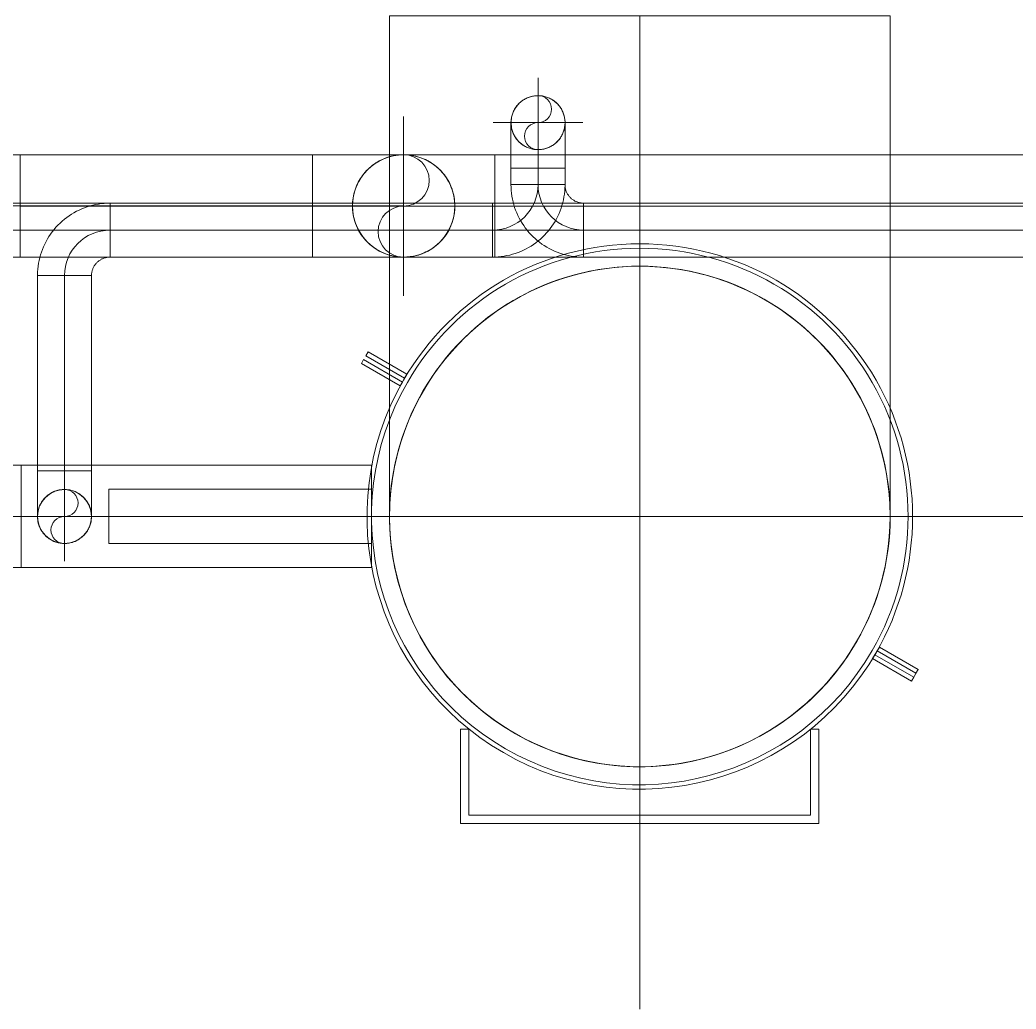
# Model space of a CAD drawing. Header units: centimetres. Extents: x -4953 to 4612, y -1053 to 5720.
# Drawn here: x -4519.6 to -4408.4, y -482.9 to -372.5 of the extents above; entities that cross this region are included whole.
import ezdxf

# ---------------------------------------------------------------- set-up
doc = ezdxf.new("R2010")
doc.units = ezdxf.units.CM
for name, color, linetype, lineweight in [('Center Line', 7, 'Continuous', 9), ('Generic Models', 7, 'Continuous', 9), ('Pipe Fittings', 7, 'Continuous', 9), ('Pipes', 7, 'Continuous', 9)]:
    doc.layers.add(name, color=color, linetype=linetype, lineweight=lineweight)
doc.layers.add('Drop', color=7, linetype='Continuous', lineweight=9, true_color=0x007f00)
doc.layers.add('Rise', color=7, linetype='Continuous', lineweight=9, true_color=0x007f00)

# ---------------------------------------------------------------- blocks, each defined once
blk = doc.blocks.new('彎頭 - 焊接 - 90度-短彎-V1-剖面 2')
at = {"layer": 'Pipe Fittings', "color": 60, "true_color": 0xbfff00}
for p, q in [((-7121.06, -372.06), (-7122.86, -372.06)), ((-7094.92, -372.06), (-7122.86, -372.06)), ((-7066.98, -372.06), (-7094.92, -372.06)), ((-7066.98, -372.06), (-7068.78, -372.06))]:
    blk.add_line(p, q, dxfattribs=at)
at = {"layer": 'Pipe Fittings', "color": 60, "true_color": 0xbfff00, "flags": 128}
for points in [[(-7122.86, -427.94), (-7122.86, -427.9), (-7122.86, -427.76), (-7122.86, -427.54), (-7122.86, -427.23), (-7122.86, -426.83), (-7122.86, -426.34), (-7122.86, -425.76), (-7122.86, -425.1), (-7122.86, -424.36), (-7122.86, -423.53), (-7122.86, -422.62), (-7122.86, -421.63), (-7122.86, -420.55), (-7122.86, -419.4), (-7122.86, -418.18), (-7122.86, -416.88), (-7122.86, -415.51), (-7122.86, -414.07), (-7122.86, -412.56), (-7122.86, -410.99), (-7122.86, -409.36), (-7122.86, -407.66), (-7122.86, -405.91), (-7122.86, -404.11), (-7122.86, -402.25), (-7122.86, -400.35), (-7122.86, -398.4), (-7122.86, -396.41), (-7122.86, -394.38), (-7122.86, -392.31), (-7122.86, -390.21), (-7122.86, -388.08), (-7122.86, -385.93), (-7122.86, -383.75), (-7122.86, -381.56), (-7122.86, -379.35), (-7122.86, -377.13), (-7122.86, -374.9), (-7122.86, -372.66), (-7122.86, -372.06)], [(-7066.98, -372.06), (-7066.98, -374.29), (-7066.98, -376.53), (-7066.98, -378.75), (-7066.98, -380.96), (-7066.98, -383.16), (-7066.98, -385.34), (-7066.98, -387.5), (-7066.98, -389.64), (-7066.98, -391.75), (-7066.98, -393.82), (-7066.98, -395.86), (-7066.98, -397.86), (-7066.98, -399.83), (-7066.98, -401.74), (-7066.98, -403.61), (-7066.98, -405.43), (-7066.98, -407.2), (-7066.98, -408.91), (-7066.98, -410.56), (-7066.98, -412.15), (-7066.98, -413.67), (-7066.98, -415.13), (-7066.98, -416.52), (-7066.98, -417.84), (-7066.98, -419.08), (-7066.98, -420.25), (-7066.98, -421.34), (-7066.98, -422.36), (-7066.98, -423.29), (-7066.98, -424.14), (-7066.98, -424.91), (-7066.98, -425.59), (-7066.98, -426.19), (-7066.98, -426.7), (-7066.98, -427.13), (-7066.98, -427.46), (-7066.98, -427.71), (-7066.98, -427.87), (-7066.98, -427.94), (-7066.98, -427.94)], [(-7122.86, -427.94), (-7122.83, -426.82), (-7122.77, -425.71), (-7122.66, -424.6), (-7122.5, -423.49), (-7122.3, -422.39), (-7122.06, -421.3), (-7121.77, -420.22), (-7121.44, -419.15), (-7121.07, -418.1), (-7120.65, -417.06), (-7120.2, -416.04), (-7119.7, -415.04), (-7119.16, -414.06), (-7118.59, -413.1), (-7117.98, -412.16), (-7117.33, -411.25), (-7116.64, -410.37), (-7115.92, -409.52), (-7115.17, -408.69), (-7114.38, -407.9), (-7113.57, -407.13), (-7112.72, -406.41), (-7111.84, -405.71), (-7110.94, -405.05), (-7110.01, -404.43), (-7109.06, -403.84), (-7108.09, -403.3), (-7107.09, -402.79), (-7106.07, -402.32), (-7105.04, -401.9), (-7103.99, -401.51), (-7102.93, -401.17), (-7101.85, -400.87), (-7100.76, -400.62), (-7099.67, -400.41), (-7098.56, -400.24), (-7097.45, -400.12), (-7096.34, -400.04), (-7095.22, -400), (-7094.92, -400)], [(-7094.92, -400), (-7093.8, -400.02), (-7092.68, -400.09), (-7091.57, -400.2), (-7090.47, -400.36), (-7089.37, -400.56), (-7088.28, -400.8), (-7087.2, -401.09), (-7086.13, -401.42), (-7085.07, -401.79), (-7084.04, -402.21), (-7083.02, -402.66), (-7082.02, -403.16), (-7081.03, -403.69), (-7080.08, -404.27), (-7079.14, -404.88), (-7078.23, -405.53), (-7077.35, -406.21), (-7076.49, -406.93), (-7075.67, -407.69), (-7074.87, -408.47), (-7074.11, -409.29), (-7073.38, -410.14), (-7072.69, -411.01), (-7072.03, -411.92), (-7071.41, -412.84), (-7070.82, -413.8), (-7070.28, -414.77), (-7069.77, -415.77), (-7069.3, -416.78), (-7068.88, -417.82), (-7068.49, -418.87), (-7068.15, -419.93), (-7067.85, -421.01), (-7067.6, -422.09), (-7067.38, -423.19), (-7067.22, -424.3), (-7067.09, -425.41), (-7067.01, -426.52), (-7066.98, -427.64), (-7066.98, -427.94)], [(-7094.92, -455.88), (-7096.03, -455.86), (-7097.15, -455.79), (-7098.26, -455.68), (-7099.37, -455.52), (-7100.47, -455.32), (-7101.56, -455.08), (-7102.64, -454.79), (-7103.71, -454.46), (-7104.76, -454.09), (-7105.8, -453.67), (-7106.82, -453.22), (-7107.82, -452.72), (-7108.8, -452.19), (-7109.76, -451.61), (-7110.69, -451), (-7111.6, -450.35), (-7112.49, -449.67), (-7113.34, -448.95), (-7114.17, -448.19), (-7114.96, -447.41), (-7115.72, -446.59), (-7116.45, -445.74), (-7117.15, -444.87), (-7117.81, -443.96), (-7118.43, -443.04), (-7119.01, -442.08), (-7119.56, -441.11), (-7120.07, -440.11), (-7120.53, -439.1), (-7120.96, -438.06), (-7121.34, -437.01), (-7121.68, -435.95), (-7121.98, -434.87), (-7122.24, -433.79), (-7122.45, -432.69), (-7122.62, -431.58), (-7122.74, -430.47), (-7122.82, -429.36), (-7122.86, -428.24), (-7122.86, -427.94)], [(-7066.98, -427.94), (-7067, -429.06), (-7067.07, -430.17), (-7067.18, -431.28), (-7067.33, -432.39), (-7067.53, -433.49), (-7067.78, -434.58), (-7068.07, -435.66), (-7068.4, -436.73), (-7068.77, -437.78), (-7069.18, -438.82), (-7069.64, -439.84), (-7070.13, -440.84), (-7070.67, -441.82), (-7071.25, -442.78), (-7071.86, -443.72), (-7072.51, -444.63), (-7073.19, -445.51), (-7073.91, -446.36), (-7074.67, -447.19), (-7075.45, -447.98), (-7076.27, -448.75), (-7077.12, -449.47), (-7077.99, -450.17), (-7078.89, -450.83), (-7079.82, -451.45), (-7080.77, -452.04), (-7081.75, -452.58), (-7082.74, -453.09), (-7083.76, -453.56), (-7084.79, -453.98), (-7085.84, -454.37), (-7086.91, -454.71), (-7087.98, -455.01), (-7089.07, -455.26), (-7090.17, -455.47), (-7091.27, -455.64), (-7092.38, -455.76), (-7093.5, -455.84), (-7094.62, -455.88), (-7094.92, -455.88)]]:
    blk.add_lwpolyline(points, dxfattribs=at)
at = {"layer": 'Pipe Fittings', "color": 60, "true_color": 0xbfff00}
for start, end in [(90, 270), (270, 90)]:
    blk.add_arc((-7094.92, -427.94), 27.94, start, end, dxfattribs=at)
blk = doc.blocks.new('彎頭 - 焊接 - 90度-短彎-V2-剖面 2')
at = {"layer": 'Pipe Fittings'}
for p, q in [((-7163.98, -427.94), (-7163.98, -422.22)), ((-7163.98, -433.65), (-7163.98, -427.94))]:
    blk.add_line(p, q, dxfattribs=at)
at = {"layer": 'Pipe Fittings', "flags": 128}
for points in [[(-7179.85, -427.94), (-7179.85, -427.71), (-7179.84, -427.48), (-7179.81, -427.26), (-7179.78, -427.03), (-7179.74, -426.8), (-7179.69, -426.58), (-7179.63, -426.36), (-7179.56, -426.14), (-7179.49, -425.93), (-7179.4, -425.71), (-7179.31, -425.51), (-7179.21, -425.3), (-7179.1, -425.1), (-7178.98, -424.9), (-7178.86, -424.71), (-7178.72, -424.53), (-7178.58, -424.35), (-7178.44, -424.17), (-7178.28, -424), (-7178.12, -423.84), (-7177.95, -423.68), (-7177.78, -423.54), (-7177.6, -423.39), (-7177.42, -423.26), (-7177.23, -423.13), (-7177.03, -423.01), (-7176.83, -422.9), (-7176.63, -422.8), (-7176.42, -422.7), (-7176.21, -422.61), (-7175.99, -422.53), (-7175.78, -422.46), (-7175.56, -422.4), (-7175.33, -422.35), (-7175.11, -422.31), (-7174.88, -422.27), (-7174.66, -422.25), (-7174.43, -422.23), (-7174.2, -422.23), (-7174.14, -422.22)], [(-7174.14, -422.22), (-7174.13, -422.22), (-7174.11, -422.22), (-7174.07, -422.22), (-7174.01, -422.22), (-7173.94, -422.22), (-7173.85, -422.22), (-7173.74, -422.22), (-7173.62, -422.22), (-7173.49, -422.22), (-7173.34, -422.22), (-7173.17, -422.22), (-7172.99, -422.22), (-7172.8, -422.22), (-7172.59, -422.22), (-7172.36, -422.22), (-7172.13, -422.22), (-7171.88, -422.22), (-7171.62, -422.22), (-7171.34, -422.22), (-7171.06, -422.22), (-7170.76, -422.22), (-7170.45, -422.22), (-7170.13, -422.22), (-7169.81, -422.22), (-7169.47, -422.22), (-7169.12, -422.22), (-7168.77, -422.22), (-7168.41, -422.22), (-7168.04, -422.22), (-7167.66, -422.22), (-7167.28, -422.22), (-7166.89, -422.22), (-7166.5, -422.22), (-7166.1, -422.22), (-7165.71, -422.22), (-7165.3, -422.22), (-7164.9, -422.22), (-7164.49, -422.22), (-7164.09, -422.22), (-7163.98, -422.22)], [(-7174.14, -422.22), (-7173.91, -422.23), (-7173.68, -422.24), (-7173.45, -422.27), (-7173.23, -422.3), (-7173, -422.34), (-7172.78, -422.39), (-7172.56, -422.45), (-7172.34, -422.52), (-7172.13, -422.59), (-7171.91, -422.68), (-7171.7, -422.77), (-7171.5, -422.87), (-7171.3, -422.98), (-7171.1, -423.1), (-7170.91, -423.22), (-7170.73, -423.36), (-7170.55, -423.5), (-7170.37, -423.64), (-7170.2, -423.8), (-7170.04, -423.96), (-7169.88, -424.13), (-7169.73, -424.3), (-7169.59, -424.48), (-7169.46, -424.66), (-7169.33, -424.85), (-7169.21, -425.05), (-7169.1, -425.25), (-7168.99, -425.45), (-7168.9, -425.66), (-7168.81, -425.87), (-7168.73, -426.08), (-7168.66, -426.3), (-7168.6, -426.52), (-7168.55, -426.74), (-7168.51, -426.97), (-7168.47, -427.19), (-7168.45, -427.42), (-7168.43, -427.65), (-7168.42, -427.88), (-7168.42, -427.94)], [(-7174.14, -433.65), (-7174.37, -433.65), (-7174.6, -433.64), (-7174.82, -433.61), (-7175.05, -433.58), (-7175.27, -433.54), (-7175.5, -433.49), (-7175.72, -433.43), (-7175.94, -433.36), (-7176.15, -433.29), (-7176.36, -433.2), (-7176.57, -433.11), (-7176.78, -433.01), (-7176.98, -432.9), (-7177.17, -432.78), (-7177.37, -432.66), (-7177.55, -432.52), (-7177.73, -432.38), (-7177.91, -432.24), (-7178.08, -432.08), (-7178.24, -431.92), (-7178.39, -431.75), (-7178.54, -431.58), (-7178.69, -431.4), (-7178.82, -431.22), (-7178.95, -431.03), (-7179.07, -430.83), (-7179.18, -430.63), (-7179.28, -430.43), (-7179.38, -430.22), (-7179.47, -430.01), (-7179.54, -429.8), (-7179.61, -429.58), (-7179.67, -429.36), (-7179.73, -429.14), (-7179.77, -428.91), (-7179.8, -428.69), (-7179.83, -428.46), (-7179.85, -428.23), (-7179.85, -428), (-7179.85, -427.94)], [(-7168.42, -427.94), (-7168.43, -428.17), (-7168.44, -428.4), (-7168.46, -428.62), (-7168.5, -428.85), (-7168.54, -429.08), (-7168.59, -429.3), (-7168.65, -429.52), (-7168.71, -429.74), (-7168.79, -429.95), (-7168.87, -430.17), (-7168.97, -430.37), (-7169.07, -430.58), (-7169.18, -430.78), (-7169.3, -430.98), (-7169.42, -431.17), (-7169.55, -431.35), (-7169.69, -431.53), (-7169.84, -431.71), (-7170, -431.88), (-7170.16, -432.04), (-7170.32, -432.2), (-7170.5, -432.34), (-7170.68, -432.49), (-7170.86, -432.62), (-7171.05, -432.75), (-7171.25, -432.87), (-7171.44, -432.98), (-7171.65, -433.08), (-7171.86, -433.18), (-7172.07, -433.27), (-7172.28, -433.35), (-7172.5, -433.42), (-7172.72, -433.48), (-7172.94, -433.53), (-7173.17, -433.57), (-7173.39, -433.61), (-7173.62, -433.63), (-7173.85, -433.65), (-7174.08, -433.65), (-7174.14, -433.65)], [(-7163.98, -433.65), (-7164.38, -433.65), (-7164.79, -433.65), (-7165.19, -433.65), (-7165.6, -433.65), (-7166, -433.65), (-7166.39, -433.65), (-7166.79, -433.65), (-7167.17, -433.65), (-7167.56, -433.65), (-7167.94, -433.65), (-7168.31, -433.65), (-7168.67, -433.65), (-7169.03, -433.65), (-7169.38, -433.65), (-7169.72, -433.65), (-7170.05, -433.65), (-7170.37, -433.65), (-7170.68, -433.65), (-7170.98, -433.65), (-7171.27, -433.65), (-7171.54, -433.65), (-7171.81, -433.65), (-7172.06, -433.65), (-7172.3, -433.65), (-7172.53, -433.65), (-7172.74, -433.65), (-7172.94, -433.65), (-7173.12, -433.65), (-7173.29, -433.65), (-7173.45, -433.65), (-7173.59, -433.65), (-7173.71, -433.65), (-7173.82, -433.65), (-7173.91, -433.65), (-7173.99, -433.65), (-7174.05, -433.65), (-7174.1, -433.65), (-7174.13, -433.65), (-7174.14, -433.65), (-7174.14, -433.65)]]:
    blk.add_lwpolyline(points, dxfattribs=at)
at = {"layer": 'Pipe Fittings'}
for radius, start, end in [(5.71, 360, 180), (5.72, 180, 360)]:
    blk.add_arc((-7174.14, -427.94), radius, start, end, dxfattribs=at)
blk = doc.blocks.new('彎頭 - 焊接 - 90度-短彎-6538991-剖面 2')
at = {"layer": 'Pipe Fittings'}
for p, q in [((-7154.06, -398.99), (-7154.06, -392.96)), ((-7154.06, -398.99), (-7154.06, -392.96)), ((-7162.15, -401.05), (-7156.12, -401.05)), ((-7162.15, -401.05), (-7156.12, -401.05))]:
    blk.add_line(p, q, dxfattribs=at)
at = {"layer": 'Pipe Fittings', "flags": 128}
for points in [[(-7154.06, -392.96), (-7154.38, -392.96), (-7154.71, -392.98), (-7155.03, -393.01), (-7155.35, -393.06), (-7155.67, -393.12), (-7155.98, -393.19), (-7156.3, -393.27), (-7156.61, -393.37), (-7156.91, -393.47), (-7157.21, -393.59), (-7157.51, -393.73), (-7157.8, -393.87), (-7158.08, -394.03), (-7158.36, -394.19), (-7158.63, -394.37), (-7158.89, -394.56), (-7159.15, -394.76), (-7159.4, -394.96), (-7159.64, -395.18), (-7159.87, -395.41), (-7160.09, -395.65), (-7160.3, -395.89), (-7160.5, -396.15), (-7160.69, -396.41), (-7160.87, -396.68), (-7161.04, -396.95), (-7161.2, -397.23), (-7161.34, -397.52), (-7161.48, -397.82), (-7161.6, -398.12), (-7161.71, -398.42), (-7161.81, -398.73), (-7161.9, -399.04), (-7161.97, -399.36), (-7162.04, -399.67), (-7162.08, -399.99), (-7162.12, -400.32), (-7162.14, -400.64), (-7162.15, -400.96), (-7162.15, -401.05)], [(-7156.12, -401.05), (-7156.12, -400.97), (-7156.12, -400.88), (-7156.11, -400.8), (-7156.1, -400.72), (-7156.08, -400.64), (-7156.06, -400.56), (-7156.04, -400.48), (-7156.02, -400.4), (-7155.99, -400.32), (-7155.96, -400.25), (-7155.93, -400.17), (-7155.89, -400.1), (-7155.85, -400.02), (-7155.81, -399.95), (-7155.76, -399.88), (-7155.71, -399.82), (-7155.66, -399.75), (-7155.61, -399.69), (-7155.56, -399.63), (-7155.5, -399.57), (-7155.44, -399.51), (-7155.37, -399.46), (-7155.31, -399.41), (-7155.24, -399.36), (-7155.17, -399.31), (-7155.1, -399.27), (-7155.03, -399.23), (-7154.96, -399.19), (-7154.88, -399.16), (-7154.81, -399.13), (-7154.73, -399.1), (-7154.65, -399.07), (-7154.57, -399.05), (-7154.49, -399.03), (-7154.41, -399.02), (-7154.33, -399), (-7154.25, -398.99), (-7154.16, -398.99), (-7154.08, -398.99), (-7154.06, -398.99)]]:
    blk.add_lwpolyline(points, dxfattribs=at)
blk = doc.blocks.new('彎頭 - 焊接 - 90度-短彎-V11-剖面 2')
at = {"layer": 'Pipe Fittings'}
for p, q in [((-7159.14, -422.86), (-7162.15, -422.86)), ((-7156.12, -422.86), (-7159.14, -422.86))]:
    blk.add_line(p, q, dxfattribs=at)
at = {"layer": 'Pipe Fittings', "flags": 128}
for points in [[(-7162.15, -427.94), (-7162.15, -427.94), (-7162.15, -427.92), (-7162.15, -427.9), (-7162.15, -427.88), (-7162.15, -427.84), (-7162.15, -427.79), (-7162.15, -427.74), (-7162.15, -427.68), (-7162.15, -427.61), (-7162.15, -427.54), (-7162.15, -427.46), (-7162.15, -427.37), (-7162.15, -427.27), (-7162.15, -427.16), (-7162.15, -427.05), (-7162.15, -426.93), (-7162.15, -426.81), (-7162.15, -426.68), (-7162.15, -426.54), (-7162.15, -426.4), (-7162.15, -426.25), (-7162.15, -426.1), (-7162.15, -425.94), (-7162.15, -425.77), (-7162.15, -425.6), (-7162.15, -425.43), (-7162.15, -425.25), (-7162.15, -425.07), (-7162.15, -424.89), (-7162.15, -424.7), (-7162.15, -424.51), (-7162.15, -424.32), (-7162.15, -424.12), (-7162.15, -423.92), (-7162.15, -423.72), (-7162.15, -423.52), (-7162.15, -423.32), (-7162.15, -423.12), (-7162.15, -422.91), (-7162.15, -422.86)], [(-7156.12, -422.86), (-7156.12, -423.06), (-7156.12, -423.27), (-7156.12, -423.47), (-7156.12, -423.67), (-7156.12, -423.87), (-7156.12, -424.07), (-7156.12, -424.26), (-7156.12, -424.46), (-7156.12, -424.65), (-7156.12, -424.84), (-7156.12, -425.02), (-7156.12, -425.21), (-7156.12, -425.38), (-7156.12, -425.56), (-7156.12, -425.73), (-7156.12, -425.89), (-7156.12, -426.05), (-7156.12, -426.21), (-7156.12, -426.36), (-7156.12, -426.5), (-7156.12, -426.64), (-7156.12, -426.78), (-7156.12, -426.9), (-7156.12, -427.02), (-7156.12, -427.13), (-7156.12, -427.24), (-7156.12, -427.34), (-7156.12, -427.43), (-7156.12, -427.52), (-7156.12, -427.59), (-7156.12, -427.66), (-7156.12, -427.73), (-7156.12, -427.78), (-7156.12, -427.83), (-7156.12, -427.87), (-7156.12, -427.9), (-7156.12, -427.92), (-7156.12, -427.93), (-7156.12, -427.94), (-7156.12, -427.94)], [(-7162.15, -427.94), (-7162.15, -427.82), (-7162.14, -427.7), (-7162.13, -427.58), (-7162.12, -427.46), (-7162.09, -427.34), (-7162.07, -427.22), (-7162.04, -427.11), (-7162, -426.99), (-7161.96, -426.88), (-7161.92, -426.77), (-7161.87, -426.66), (-7161.81, -426.55), (-7161.76, -426.44), (-7161.69, -426.34), (-7161.63, -426.24), (-7161.56, -426.14), (-7161.48, -426.04), (-7161.41, -425.95), (-7161.32, -425.86), (-7161.24, -425.78), (-7161.15, -425.69), (-7161.06, -425.62), (-7160.97, -425.54), (-7160.87, -425.47), (-7160.77, -425.4), (-7160.66, -425.34), (-7160.56, -425.28), (-7160.45, -425.23), (-7160.34, -425.18), (-7160.23, -425.13), (-7160.12, -425.09), (-7160, -425.05), (-7159.89, -425.02), (-7159.77, -424.99), (-7159.65, -424.97), (-7159.53, -424.95), (-7159.41, -424.94), (-7159.29, -424.93), (-7159.17, -424.93), (-7159.14, -424.92)], [(-7159.14, -424.92), (-7159.02, -424.93), (-7158.9, -424.93), (-7158.78, -424.95), (-7158.66, -424.96), (-7158.54, -424.99), (-7158.42, -425.01), (-7158.31, -425.04), (-7158.19, -425.08), (-7158.08, -425.12), (-7157.96, -425.16), (-7157.85, -425.21), (-7157.75, -425.27), (-7157.64, -425.32), (-7157.54, -425.39), (-7157.44, -425.45), (-7157.34, -425.52), (-7157.24, -425.6), (-7157.15, -425.67), (-7157.06, -425.75), (-7156.98, -425.84), (-7156.89, -425.93), (-7156.81, -426.02), (-7156.74, -426.11), (-7156.67, -426.21), (-7156.6, -426.31), (-7156.54, -426.41), (-7156.48, -426.52), (-7156.42, -426.63), (-7156.37, -426.74), (-7156.33, -426.85), (-7156.29, -426.96), (-7156.25, -427.08), (-7156.22, -427.19), (-7156.19, -427.31), (-7156.17, -427.43), (-7156.15, -427.55), (-7156.14, -427.67), (-7156.13, -427.79), (-7156.12, -427.91), (-7156.12, -427.94)], [(-7159.14, -430.95), (-7159.26, -430.95), (-7159.38, -430.95), (-7159.5, -430.93), (-7159.62, -430.92), (-7159.74, -430.89), (-7159.86, -430.87), (-7159.97, -430.84), (-7160.09, -430.8), (-7160.2, -430.76), (-7160.31, -430.72), (-7160.42, -430.67), (-7160.53, -430.61), (-7160.64, -430.56), (-7160.74, -430.49), (-7160.84, -430.43), (-7160.94, -430.36), (-7161.03, -430.28), (-7161.13, -430.21), (-7161.22, -430.13), (-7161.3, -430.04), (-7161.38, -429.95), (-7161.46, -429.86), (-7161.54, -429.77), (-7161.61, -429.67), (-7161.68, -429.57), (-7161.74, -429.47), (-7161.8, -429.36), (-7161.85, -429.25), (-7161.9, -429.14), (-7161.95, -429.03), (-7161.99, -428.92), (-7162.03, -428.8), (-7162.06, -428.69), (-7162.09, -428.57), (-7162.11, -428.45), (-7162.13, -428.33), (-7162.14, -428.21), (-7162.15, -428.09), (-7162.15, -427.97), (-7162.15, -427.94)], [(-7156.12, -427.94), (-7156.13, -428.06), (-7156.13, -428.18), (-7156.15, -428.3), (-7156.16, -428.42), (-7156.18, -428.54), (-7156.21, -428.66), (-7156.24, -428.77), (-7156.28, -428.89), (-7156.32, -429), (-7156.36, -429.11), (-7156.41, -429.22), (-7156.46, -429.33), (-7156.52, -429.44), (-7156.58, -429.54), (-7156.65, -429.64), (-7156.72, -429.74), (-7156.79, -429.84), (-7156.87, -429.93), (-7156.95, -430.02), (-7157.04, -430.1), (-7157.13, -430.19), (-7157.22, -430.26), (-7157.31, -430.34), (-7157.41, -430.41), (-7157.51, -430.48), (-7157.61, -430.54), (-7157.72, -430.6), (-7157.83, -430.65), (-7157.93, -430.7), (-7158.05, -430.75), (-7158.16, -430.79), (-7158.27, -430.83), (-7158.39, -430.86), (-7158.51, -430.89), (-7158.63, -430.91), (-7158.75, -430.93), (-7158.87, -430.94), (-7158.99, -430.95), (-7159.11, -430.95), (-7159.14, -430.95)]]:
    blk.add_lwpolyline(points, dxfattribs=at)
at = {"layer": 'Pipe Fittings'}
for radius, start, end in [(3.01, 90, 270), (3.02, 270, 90)]:
    blk.add_arc((-7159.14, -427.94), radius, start, end, dxfattribs=at)
blk = doc.blocks.new('彎頭 - 焊接 - 90度-短彎-V27-剖面 2')
at = {"layer": 'Pipe Fittings', "color": 3, "true_color": 0x00ff00}
for p, q in [((-7111.12, -393.28), (-7111.12, -387.57)), ((-7111.12, -399), (-7111.12, -393.28))]:
    blk.add_line(p, q, dxfattribs=at)
at = {"layer": 'Pipe Fittings', "color": 3, "true_color": 0x00ff00, "flags": 128}
for points in [[(-7111.12, -387.57), (-7111.53, -387.57), (-7111.93, -387.57), (-7112.34, -387.57), (-7112.74, -387.57), (-7113.14, -387.57), (-7113.54, -387.57), (-7113.93, -387.57), (-7114.32, -387.57), (-7114.7, -387.57), (-7115.08, -387.57), (-7115.45, -387.57), (-7115.81, -387.57), (-7116.17, -387.57), (-7116.52, -387.57), (-7116.86, -387.57), (-7117.19, -387.57), (-7117.51, -387.57), (-7117.82, -387.57), (-7118.12, -387.57), (-7118.41, -387.57), (-7118.69, -387.57), (-7118.95, -387.57), (-7119.21, -387.57), (-7119.45, -387.57), (-7119.67, -387.57), (-7119.88, -387.57), (-7120.08, -387.57), (-7120.27, -387.57), (-7120.44, -387.57), (-7120.59, -387.57), (-7120.73, -387.57), (-7120.86, -387.57), (-7120.96, -387.57), (-7121.06, -387.57), (-7121.13, -387.57), (-7121.2, -387.57), (-7121.24, -387.57), (-7121.27, -387.57), (-7121.28, -387.57), (-7121.28, -387.57)], [(-7121.28, -399), (-7121.27, -399), (-7121.25, -399), (-7121.21, -399), (-7121.15, -399), (-7121.08, -399), (-7120.99, -399), (-7120.89, -399), (-7120.77, -399), (-7120.63, -399), (-7120.48, -399), (-7120.31, -399), (-7120.13, -399), (-7119.94, -399), (-7119.73, -399), (-7119.51, -399), (-7119.27, -399), (-7119.02, -399), (-7118.76, -399), (-7118.49, -399), (-7118.2, -399), (-7117.9, -399), (-7117.6, -399), (-7117.28, -399), (-7116.95, -399), (-7116.61, -399), (-7116.27, -399), (-7115.91, -399), (-7115.55, -399), (-7115.18, -399), (-7114.8, -399), (-7114.42, -399), (-7114.04, -399), (-7113.64, -399), (-7113.25, -399), (-7112.85, -399), (-7112.45, -399), (-7112.04, -399), (-7111.64, -399), (-7111.23, -399), (-7111.12, -399)]]:
    blk.add_lwpolyline(points, dxfattribs=at)
at = {"layer": 'Pipe Fittings', "color": 3, "true_color": 0x00ff00}
for radius, start, end in [(5.71, 360, 180), (5.72, 180, 0)]:
    blk.add_arc((-7121.28, -393.28), radius, start, end, dxfattribs=at)
blk = doc.blocks.new('彎頭 - 焊接 - 90度-短彎-V28-剖面 2')
at = {"layer": 'Pipe Fittings', "color": 3, "true_color": 0x00ff00}
for p, q in [((-7131.44, -387.56), (-7131.44, -393.27)), ((-7131.44, -393.27), (-7131.44, -398.99))]:
    blk.add_line(p, q, dxfattribs=at)
at = {"layer": 'Pipe Fittings', "color": 3, "true_color": 0x00ff00, "flags": 128}
for points in [[(-7131.44, -387.56), (-7131.04, -387.56), (-7130.63, -387.56), (-7130.23, -387.56), (-7129.82, -387.56), (-7129.42, -387.56), (-7129.03, -387.56), (-7128.63, -387.56), (-7128.25, -387.56), (-7127.86, -387.56), (-7127.49, -387.56), (-7127.11, -387.56), (-7126.75, -387.56), (-7126.39, -387.56), (-7126.05, -387.56), (-7125.71, -387.56), (-7125.37, -387.56), (-7125.05, -387.56), (-7124.74, -387.56), (-7124.44, -387.56), (-7124.15, -387.56), (-7123.88, -387.56), (-7123.61, -387.56), (-7123.36, -387.56), (-7123.12, -387.56), (-7122.89, -387.56), (-7122.68, -387.56), (-7122.48, -387.56), (-7122.3, -387.56), (-7122.13, -387.56), (-7121.97, -387.56), (-7121.83, -387.56), (-7121.71, -387.56), (-7121.6, -387.56), (-7121.51, -387.56), (-7121.43, -387.56), (-7121.37, -387.56), (-7121.32, -387.56), (-7121.3, -387.56), (-7121.28, -387.56), (-7121.28, -387.56)], [(-7127, -393.27), (-7126.99, -393.04), (-7126.98, -392.81), (-7126.96, -392.59), (-7126.92, -392.36), (-7126.88, -392.13), (-7126.83, -391.91), (-7126.77, -391.69), (-7126.71, -391.47), (-7126.63, -391.26), (-7126.55, -391.04), (-7126.45, -390.84), (-7126.35, -390.63), (-7126.24, -390.43), (-7126.12, -390.23), (-7126, -390.04), (-7125.87, -389.86), (-7125.73, -389.68), (-7125.58, -389.5), (-7125.42, -389.33), (-7125.26, -389.17), (-7125.1, -389.01), (-7124.92, -388.87), (-7124.74, -388.72), (-7124.56, -388.59), (-7124.37, -388.46), (-7124.18, -388.34), (-7123.98, -388.23), (-7123.77, -388.13), (-7123.56, -388.03), (-7123.35, -387.94), (-7123.14, -387.87), (-7122.92, -387.8), (-7122.7, -387.73), (-7122.48, -387.68), (-7122.25, -387.64), (-7122.03, -387.6), (-7121.8, -387.58), (-7121.57, -387.56), (-7121.34, -387.56), (-7121.28, -387.56)], [(-7121.28, -387.56), (-7121.05, -387.56), (-7120.83, -387.57), (-7120.6, -387.6), (-7120.37, -387.63), (-7120.15, -387.67), (-7119.92, -387.72), (-7119.7, -387.78), (-7119.48, -387.85), (-7119.27, -387.92), (-7119.06, -388.01), (-7118.85, -388.1), (-7118.64, -388.2), (-7118.44, -388.31), (-7118.25, -388.43), (-7118.06, -388.55), (-7117.87, -388.69), (-7117.69, -388.83), (-7117.51, -388.97), (-7117.35, -389.13), (-7117.18, -389.29), (-7117.03, -389.46), (-7116.88, -389.63), (-7116.74, -389.81), (-7116.6, -389.99), (-7116.47, -390.18), (-7116.35, -390.38), (-7116.24, -390.58), (-7116.14, -390.78), (-7116.04, -390.99), (-7115.96, -391.2), (-7115.88, -391.41), (-7115.81, -391.63), (-7115.75, -391.85), (-7115.69, -392.07), (-7115.65, -392.3), (-7115.62, -392.52), (-7115.59, -392.75), (-7115.57, -392.98), (-7115.57, -393.21), (-7115.57, -393.27)], [(-7121.28, -398.99), (-7121.51, -398.98), (-7121.74, -398.97), (-7121.97, -398.94), (-7122.19, -398.91), (-7122.42, -398.87), (-7122.64, -398.82), (-7122.86, -398.76), (-7123.08, -398.7), (-7123.3, -398.62), (-7123.51, -398.53), (-7123.72, -398.44), (-7123.92, -398.34), (-7124.12, -398.23), (-7124.32, -398.11), (-7124.51, -397.99), (-7124.7, -397.85), (-7124.88, -397.71), (-7125.05, -397.57), (-7125.22, -397.41), (-7125.38, -397.25), (-7125.54, -397.08), (-7125.69, -396.91), (-7125.83, -396.73), (-7125.96, -396.55), (-7126.09, -396.36), (-7126.21, -396.16), (-7126.32, -395.96), (-7126.43, -395.76), (-7126.52, -395.55), (-7126.61, -395.34), (-7126.69, -395.13), (-7126.76, -394.91), (-7126.82, -394.69), (-7126.87, -394.47), (-7126.91, -394.24), (-7126.95, -394.02), (-7126.97, -393.79), (-7126.99, -393.56), (-7127, -393.33), (-7127, -393.27)], [(-7115.57, -393.27), (-7115.57, -393.5), (-7115.59, -393.73), (-7115.61, -393.95), (-7115.64, -394.18), (-7115.68, -394.41), (-7115.73, -394.63), (-7115.79, -394.85), (-7115.86, -395.07), (-7115.93, -395.28), (-7116.02, -395.5), (-7116.11, -395.7), (-7116.21, -395.91), (-7116.32, -396.11), (-7116.44, -396.31), (-7116.57, -396.5), (-7116.7, -396.68), (-7116.84, -396.86), (-7116.99, -397.04), (-7117.14, -397.21), (-7117.3, -397.37), (-7117.47, -397.53), (-7117.64, -397.67), (-7117.82, -397.82), (-7118, -397.95), (-7118.19, -398.08), (-7118.39, -398.2), (-7118.59, -398.31), (-7118.79, -398.41), (-7119, -398.51), (-7119.21, -398.6), (-7119.43, -398.68), (-7119.64, -398.75), (-7119.86, -398.81), (-7120.09, -398.86), (-7120.31, -398.9), (-7120.54, -398.94), (-7120.76, -398.96), (-7120.99, -398.98), (-7121.22, -398.98), (-7121.28, -398.99)], [(-7121.28, -398.99), (-7121.29, -398.99), (-7121.31, -398.99), (-7121.36, -398.99), (-7121.41, -398.99), (-7121.48, -398.99), (-7121.57, -398.99), (-7121.68, -398.99), (-7121.8, -398.99), (-7121.93, -398.99), (-7122.08, -398.99), (-7122.25, -398.99), (-7122.43, -398.99), (-7122.63, -398.99), (-7122.83, -398.99), (-7123.06, -398.99), (-7123.29, -398.99), (-7123.54, -398.99), (-7123.8, -398.99), (-7124.08, -398.99), (-7124.36, -398.99), (-7124.66, -398.99), (-7124.97, -398.99), (-7125.29, -398.99), (-7125.62, -398.99), (-7125.95, -398.99), (-7126.3, -398.99), (-7126.65, -398.99), (-7127.02, -398.99), (-7127.38, -398.99), (-7127.76, -398.99), (-7128.14, -398.99), (-7128.53, -398.99), (-7128.92, -398.99), (-7129.32, -398.99), (-7129.72, -398.99), (-7130.12, -398.99), (-7130.52, -398.99), (-7130.93, -398.99), (-7131.33, -398.99), (-7131.44, -398.99)]]:
    blk.add_lwpolyline(points, dxfattribs=at)
at = {"layer": 'Pipe Fittings', "color": 3, "true_color": 0x00ff00}
for start, end in [(0.0003, 180.0003), (180.0003, 0.0003)]:
    blk.add_arc((-7121.28, -393.27), 5.71, start, end, dxfattribs=at)
blk = doc.blocks.new('彎頭 - 焊接 - 90度-短彎-6682260-剖面 2')
at = {"layer": 'Pipe Fittings'}
for p, q in [((-7103.27, -390.89), (-7109.3, -390.89)), ((-7103.27, -390.89), (-7109.3, -390.89)), ((-7101.2, -398.99), (-7101.2, -392.96)), ((-7101.2, -398.99), (-7101.2, -392.96))]:
    blk.add_line(p, q, dxfattribs=at)
at = {"layer": 'Pipe Fittings', "flags": 128}
for points in [[(-7109.3, -390.89), (-7109.29, -391.22), (-7109.27, -391.54), (-7109.24, -391.86), (-7109.19, -392.18), (-7109.14, -392.5), (-7109.07, -392.82), (-7108.98, -393.13), (-7108.89, -393.44), (-7108.78, -393.74), (-7108.66, -394.04), (-7108.53, -394.34), (-7108.38, -394.63), (-7108.23, -394.91), (-7108.06, -395.19), (-7107.88, -395.46), (-7107.7, -395.73), (-7107.5, -395.98), (-7107.29, -396.23), (-7107.07, -396.47), (-7106.84, -396.7), (-7106.61, -396.92), (-7106.36, -397.13), (-7106.11, -397.33), (-7105.84, -397.52), (-7105.58, -397.7), (-7105.3, -397.87), (-7105.02, -398.03), (-7104.73, -398.18), (-7104.43, -398.31), (-7104.14, -398.44), (-7103.83, -398.55), (-7103.52, -398.65), (-7103.21, -398.73), (-7102.9, -398.81), (-7102.58, -398.87), (-7102.26, -398.92), (-7101.94, -398.95), (-7101.61, -398.98), (-7101.29, -398.99), (-7101.2, -398.99)], [(-7101.2, -392.96), (-7101.28, -392.96), (-7101.37, -392.95), (-7101.45, -392.94), (-7101.53, -392.93), (-7101.61, -392.92), (-7101.69, -392.9), (-7101.77, -392.88), (-7101.85, -392.85), (-7101.93, -392.82), (-7102.01, -392.79), (-7102.08, -392.76), (-7102.16, -392.72), (-7102.23, -392.68), (-7102.3, -392.64), (-7102.37, -392.6), (-7102.44, -392.55), (-7102.5, -392.5), (-7102.56, -392.44), (-7102.62, -392.39), (-7102.68, -392.33), (-7102.74, -392.27), (-7102.79, -392.21), (-7102.85, -392.14), (-7102.89, -392.08), (-7102.94, -392.01), (-7102.98, -391.94), (-7103.02, -391.87), (-7103.06, -391.79), (-7103.1, -391.72), (-7103.13, -391.64), (-7103.16, -391.56), (-7103.18, -391.48), (-7103.2, -391.4), (-7103.22, -391.32), (-7103.24, -391.24), (-7103.25, -391.16), (-7103.26, -391.08), (-7103.26, -391), (-7103.27, -390.91), (-7103.27, -390.89)]]:
    blk.add_lwpolyline(points, dxfattribs=at)
blk = doc.blocks.new('彎頭 - 焊接 - 90度-短彎-6682261-剖面 2')
at = {"layer": 'Pipe Fittings'}
for p, q in [((-7109.3, -389.05), (-7106.28, -389.05)), ((-7106.28, -389.05), (-7103.27, -389.05))]:
    blk.add_line(p, q, dxfattribs=at)
at = {"layer": 'Pipe Fittings', "flags": 128}
for points in [[(-7109.3, -383.97), (-7109.3, -383.98), (-7109.3, -383.99), (-7109.3, -384.01), (-7109.3, -384.04), (-7109.3, -384.07), (-7109.3, -384.12), (-7109.3, -384.17), (-7109.3, -384.23), (-7109.3, -384.3), (-7109.3, -384.37), (-7109.3, -384.46), (-7109.3, -384.55), (-7109.3, -384.64), (-7109.3, -384.75), (-7109.3, -384.86), (-7109.3, -384.98), (-7109.3, -385.1), (-7109.3, -385.23), (-7109.3, -385.37), (-7109.3, -385.51), (-7109.3, -385.66), (-7109.3, -385.82), (-7109.3, -385.97), (-7109.3, -386.14), (-7109.3, -386.31), (-7109.3, -386.48), (-7109.3, -386.66), (-7109.3, -386.84), (-7109.3, -387.02), (-7109.3, -387.21), (-7109.3, -387.4), (-7109.3, -387.6), (-7109.3, -387.79), (-7109.3, -387.99), (-7109.3, -388.19), (-7109.3, -388.39), (-7109.3, -388.59), (-7109.3, -388.79), (-7109.3, -389), (-7109.3, -389.05)], [(-7103.27, -389.05), (-7103.27, -388.85), (-7103.27, -388.65), (-7103.27, -388.44), (-7103.27, -388.24), (-7103.27, -388.04), (-7103.27, -387.84), (-7103.27, -387.65), (-7103.27, -387.45), (-7103.27, -387.26), (-7103.27, -387.07), (-7103.27, -386.89), (-7103.27, -386.71), (-7103.27, -386.53), (-7103.27, -386.35), (-7103.27, -386.18), (-7103.27, -386.02), (-7103.27, -385.86), (-7103.27, -385.7), (-7103.27, -385.55), (-7103.27, -385.41), (-7103.27, -385.27), (-7103.27, -385.14), (-7103.27, -385.01), (-7103.27, -384.89), (-7103.27, -384.78), (-7103.27, -384.67), (-7103.27, -384.57), (-7103.27, -384.48), (-7103.27, -384.39), (-7103.27, -384.32), (-7103.27, -384.25), (-7103.27, -384.19), (-7103.27, -384.13), (-7103.27, -384.08), (-7103.27, -384.05), (-7103.27, -384.02), (-7103.27, -383.99), (-7103.27, -383.98), (-7103.27, -383.97), (-7103.27, -383.97)]]:
    blk.add_lwpolyline(points, dxfattribs=at)
at = {"layer": 'Pipe Fittings'}
for radius, start, end in [(3.01, 90, 270), (3.02, 270, 90)]:
    blk.add_arc((-7106.28, -383.97), radius, start, end, dxfattribs=at)
blk = doc.blocks.new('彎頭 - 焊接 - 90度-短彎-6682262-剖面 2')
at = {"layer": 'Pipe Fittings'}
for p, q in [((-7109.3, -389.05), (-7106.28, -389.05)), ((-7106.28, -389.05), (-7103.27, -389.05))]:
    blk.add_line(p, q, dxfattribs=at)
at = {"layer": 'Pipe Fittings', "flags": 128}
for points in [[(-7109.3, -383.97), (-7109.29, -383.85), (-7109.29, -383.73), (-7109.28, -383.61), (-7109.26, -383.49), (-7109.24, -383.37), (-7109.21, -383.25), (-7109.18, -383.14), (-7109.14, -383.02), (-7109.1, -382.91), (-7109.06, -382.8), (-7109.01, -382.69), (-7108.96, -382.58), (-7108.9, -382.47), (-7108.84, -382.37), (-7108.77, -382.27), (-7108.7, -382.17), (-7108.63, -382.07), (-7108.55, -381.98), (-7108.47, -381.89), (-7108.38, -381.81), (-7108.29, -381.72), (-7108.2, -381.65), (-7108.11, -381.57), (-7108.01, -381.5), (-7107.91, -381.43), (-7107.81, -381.37), (-7107.7, -381.31), (-7107.6, -381.26), (-7107.49, -381.21), (-7107.37, -381.16), (-7107.26, -381.12), (-7107.15, -381.08), (-7107.03, -381.05), (-7106.91, -381.02), (-7106.79, -381), (-7106.68, -380.98), (-7106.56, -380.97), (-7106.44, -380.96), (-7106.31, -380.96), (-7106.28, -380.95)], [(-7106.28, -380.95), (-7106.16, -380.96), (-7106.04, -380.96), (-7105.92, -380.98), (-7105.8, -380.99), (-7105.68, -381.02), (-7105.57, -381.04), (-7105.45, -381.07), (-7105.33, -381.11), (-7105.22, -381.15), (-7105.11, -381.19), (-7105, -381.24), (-7104.89, -381.3), (-7104.78, -381.35), (-7104.68, -381.42), (-7104.58, -381.48), (-7104.48, -381.55), (-7104.39, -381.63), (-7104.29, -381.7), (-7104.21, -381.78), (-7104.12, -381.87), (-7104.04, -381.96), (-7103.96, -382.05), (-7103.88, -382.14), (-7103.81, -382.24), (-7103.75, -382.34), (-7103.68, -382.44), (-7103.62, -382.55), (-7103.57, -382.66), (-7103.52, -382.77), (-7103.47, -382.88), (-7103.43, -382.99), (-7103.39, -383.11), (-7103.36, -383.22), (-7103.33, -383.34), (-7103.31, -383.46), (-7103.29, -383.58), (-7103.28, -383.7), (-7103.27, -383.82), (-7103.27, -383.94), (-7103.27, -383.97)], [(-7109.3, -389.05), (-7109.3, -388.85), (-7109.3, -388.64), (-7109.3, -388.44), (-7109.3, -388.24), (-7109.3, -388.04), (-7109.3, -387.84), (-7109.3, -387.65), (-7109.3, -387.45), (-7109.3, -387.26), (-7109.3, -387.07), (-7109.3, -386.89), (-7109.3, -386.7), (-7109.3, -386.53), (-7109.3, -386.35), (-7109.3, -386.18), (-7109.3, -386.02), (-7109.3, -385.86), (-7109.3, -385.7), (-7109.3, -385.55), (-7109.3, -385.41), (-7109.3, -385.27), (-7109.3, -385.13), (-7109.3, -385.01), (-7109.3, -384.89), (-7109.3, -384.78), (-7109.3, -384.67), (-7109.3, -384.57), (-7109.3, -384.48), (-7109.3, -384.39), (-7109.3, -384.32), (-7109.3, -384.25), (-7109.3, -384.18), (-7109.3, -384.13), (-7109.3, -384.08), (-7109.3, -384.04), (-7109.3, -384.01), (-7109.3, -383.99), (-7109.3, -383.98), (-7109.3, -383.97), (-7109.3, -383.97)], [(-7106.28, -386.98), (-7106.4, -386.98), (-7106.52, -386.98), (-7106.64, -386.96), (-7106.76, -386.95), (-7106.88, -386.92), (-7107, -386.9), (-7107.12, -386.87), (-7107.23, -386.83), (-7107.34, -386.79), (-7107.46, -386.75), (-7107.57, -386.7), (-7107.67, -386.64), (-7107.78, -386.59), (-7107.88, -386.52), (-7107.98, -386.46), (-7108.08, -386.39), (-7108.18, -386.31), (-7108.27, -386.24), (-7108.36, -386.16), (-7108.45, -386.07), (-7108.53, -385.98), (-7108.61, -385.89), (-7108.68, -385.8), (-7108.75, -385.7), (-7108.82, -385.6), (-7108.88, -385.5), (-7108.94, -385.39), (-7109, -385.28), (-7109.05, -385.17), (-7109.09, -385.06), (-7109.13, -384.95), (-7109.17, -384.83), (-7109.2, -384.72), (-7109.23, -384.6), (-7109.25, -384.48), (-7109.27, -384.36), (-7109.28, -384.24), (-7109.29, -384.12), (-7109.3, -384), (-7109.3, -383.97)], [(-7103.27, -383.97), (-7103.27, -384.09), (-7103.28, -384.21), (-7103.29, -384.33), (-7103.31, -384.45), (-7103.33, -384.57), (-7103.35, -384.69), (-7103.38, -384.8), (-7103.42, -384.92), (-7103.46, -385.03), (-7103.51, -385.14), (-7103.55, -385.25), (-7103.61, -385.36), (-7103.67, -385.47), (-7103.73, -385.57), (-7103.79, -385.67), (-7103.86, -385.77), (-7103.94, -385.87), (-7104.02, -385.96), (-7104.1, -386.05), (-7104.18, -386.13), (-7104.27, -386.22), (-7104.36, -386.29), (-7104.46, -386.37), (-7104.55, -386.44), (-7104.65, -386.51), (-7104.76, -386.57), (-7104.86, -386.63), (-7104.97, -386.68), (-7105.08, -386.73), (-7105.19, -386.78), (-7105.3, -386.82), (-7105.42, -386.86), (-7105.53, -386.89), (-7105.65, -386.92), (-7105.77, -386.94), (-7105.89, -386.96), (-7106.01, -386.97), (-7106.13, -386.98), (-7106.25, -386.98), (-7106.28, -386.98)], [(-7103.27, -383.97), (-7103.27, -383.97), (-7103.27, -383.99), (-7103.27, -384.01), (-7103.27, -384.03), (-7103.27, -384.07), (-7103.27, -384.12), (-7103.27, -384.17), (-7103.27, -384.23), (-7103.27, -384.3), (-7103.27, -384.37), (-7103.27, -384.45), (-7103.27, -384.54), (-7103.27, -384.64), (-7103.27, -384.75), (-7103.27, -384.86), (-7103.27, -384.98), (-7103.27, -385.1), (-7103.27, -385.23), (-7103.27, -385.37), (-7103.27, -385.51), (-7103.27, -385.66), (-7103.27, -385.81), (-7103.27, -385.97), (-7103.27, -386.14), (-7103.27, -386.31), (-7103.27, -386.48), (-7103.27, -386.66), (-7103.27, -386.84), (-7103.27, -387.02), (-7103.27, -387.21), (-7103.27, -387.4), (-7103.27, -387.59), (-7103.27, -387.79), (-7103.27, -387.99), (-7103.27, -388.19), (-7103.27, -388.39), (-7103.27, -388.59), (-7103.27, -388.79), (-7103.27, -389), (-7103.27, -389.05)]]:
    blk.add_lwpolyline(points, dxfattribs=at)
at = {"layer": 'Pipe Fittings'}
for radius, start, end in [(3.01, 90, 270), (3.02, 270, 90)]:
    blk.add_arc((-7106.28, -383.97), radius, start, end, dxfattribs=at)
blk = doc.blocks.new('彎頭 - 焊接 - 90度-短彎-6682230-剖面 2')
at = {"layer": 'Pipe Fittings'}
blk.add_line((-7103.27, -390.89), (-7109.3, -390.89), dxfattribs=at)
blk.add_line((-7103.27, -390.89), (-7109.3, -390.89), dxfattribs=at)
at = {"layer": 'Pipe Fittings', "flags": 128}
blk.add_lwpolyline([(-7111.36, -398.99), (-7111.04, -398.98), (-7110.72, -398.96), (-7110.39, -398.93), (-7110.07, -398.88), (-7109.75, -398.82), (-7109.44, -398.75), (-7109.13, -398.67), (-7108.82, -398.57), (-7108.51, -398.47), (-7108.21, -398.35), (-7107.91, -398.21), (-7107.62, -398.07), (-7107.34, -397.91), (-7107.06, -397.75), (-7106.79, -397.57), (-7106.53, -397.38), (-7106.27, -397.18), (-7106.02, -396.98), (-7105.79, -396.76), (-7105.56, -396.53), (-7105.33, -396.29), (-7105.12, -396.05), (-7104.92, -395.79), (-7104.73, -395.53), (-7104.55, -395.26), (-7104.38, -394.99), (-7104.22, -394.71), (-7104.08, -394.42), (-7103.94, -394.12), (-7103.82, -393.82), (-7103.71, -393.52), (-7103.61, -393.21), (-7103.52, -392.9), (-7103.45, -392.58), (-7103.39, -392.27), (-7103.34, -391.95), (-7103.3, -391.62), (-7103.28, -391.3), (-7103.27, -390.98), (-7103.27, -390.89)], dxfattribs=at)
at = {"layer": 'Pipe Fittings'}
for start_param, end_param in [(3.141593, 6.283186), (0, 3.141593)]:
    blk.add_ellipse((-7111.36, -395.97), major_axis=(0, 3.01), ratio=0.000005, start_param=start_param, end_param=end_param, dxfattribs=at)
blk = doc.blocks.new('管鞋 - 管鞋-6678246-剖面 2')
at = {"layer": 'Generic Models'}
for p, q in [((-6620.58, -410), (-6620.33, -409.57)), ((-6620.33, -409.57), (-6620.58, -410)), ((-6616.25, -412.5), (-6620.58, -410)), ((-6620.58, -410), (-6616.25, -412.5)), ((-6620.33, -409.57), (-6616, -412.07)), ((-6616, -412.07), (-6620.33, -409.57)), ((-6621.08, -410.86), (-6620.83, -410.43)), ((-6620.83, -410.43), (-6621.08, -410.86)), ((-6616.75, -413.36), (-6621.08, -410.86)), ((-6621.08, -410.86), (-6616.75, -413.36)), ((-6620.83, -410.43), (-6616.5, -412.93)), ((-6616.5, -412.93), (-6620.83, -410.43)), ((-6616, -412.07), (-6616.25, -412.5)), ((-6616.25, -412.5), (-6616, -412.07)), ((-6616.5, -412.93), (-6616.75, -413.36)), ((-6616.75, -413.36), (-6616.5, -412.93)), ((-6564.01, -443.81), (-6563.26, -442.52)), ((-6563.26, -442.52), (-6563.51, -442.95)), ((-6563.26, -442.52), (-6558.93, -445.02)), ((-6558.93, -445.02), (-6563.26, -442.52)), ((-6563.76, -443.38), (-6564.01, -443.81)), ((-6563.76, -443.38), (-6563.51, -442.95)), ((-6559.43, -445.88), (-6563.76, -443.38)), ((-6563.76, -443.38), (-6559.43, -445.88)), ((-6563.51, -442.95), (-6559.18, -445.45)), ((-6559.18, -445.45), (-6563.51, -442.95)), ((-6559.68, -446.31), (-6564.01, -443.81)), ((-6564.01, -443.81), (-6559.68, -446.31)), ((-6558.93, -445.02), (-6559.68, -446.31)), ((-6559.68, -446.31), (-6559.43, -445.88)), ((-6559.18, -445.45), (-6559.43, -445.88)), ((-6559.18, -445.45), (-6558.93, -445.02)), ((-6610, -462.23), (-6610, -451.68)), ((-6610, -451.68), (-6609.07, -451.68)), ((-6609.07, -451.68), (-6610, -451.68)), ((-6610, -451.68), (-6610, -462.23)), ((-6609.07, -451.68), (-6609.07, -461.3)), ((-6609.07, -461.3), (-6609.07, -451.68)), ((-6570.94, -461.3), (-6570.94, -451.68)), ((-6570.94, -451.68), (-6570, -451.68)), ((-6570, -451.68), (-6570.94, -451.68)), ((-6570.94, -451.68), (-6570.94, -461.3)), ((-6570, -451.68), (-6570, -462.23)), ((-6570, -462.23), (-6570, -451.68)), ((-6609.07, -461.3), (-6570.94, -461.3)), ((-6570.94, -461.3), (-6609.07, -461.3)), ((-6570, -462.23), (-6610, -462.23)), ((-6610, -462.23), (-6570, -462.23))]:
    blk.add_line(p, q, dxfattribs=at)
for radius, start, end in [(30.45, 330, 150), (30.45, 330, 150), (29.95, 330, 150), (29.95, 330, 150), (29.95, 330, 150), (29.95, 330, 150), (27.95, 330, 150), (27.95, 330, 150), (30.45, 150, 330), (30.45, 150, 330), (29.95, 150, 330), (29.95, 150, 330), (29.95, 150, 330), (29.95, 150, 330), (27.95, 150, 330), (27.95, 150, 330)]:
    blk.add_arc((-6590, -427.94), radius, start, end, dxfattribs=at)

msp = doc.modelspace()

# ---------------------------------------------------------------- linework, layer by layer
at = {"layer": 'Center Line', "color": 60, "true_color": 0xbfff00}
for p, q in [((-4450.4, -427.94), (-4450.4, -372.06)), ((-4450.4, -482.94), (-4450.4, -372.94)), ((-4505.4, -427.94), (-4395.4, -427.94)), ((-4421.4, -427.94), (-4311.4, -427.94))]:
    msp.add_line(p, q, dxfattribs=at)
at = {"layer": 'Center Line'}
for p, q in [((-4461.76, -388.97), (-4461.76, -378.97)), ((-4466.76, -383.97), (-4456.76, -383.97)), ((-4461.76, -383.97), (-4461.76, -383.97)), ((-4461.76, -383.97), (-4461.76, -389.05)), ((-4461.76, -383.97), (-4461.76, -389.05)), ((-4461.76, -390.89), (-4461.76, -389.05)), ((-4461.76, -390.89), (-4461.76, -389.05)), ((-4461.76, -389.05), (-4461.76, -390.89)), ((-4461.76, -389.05), (-4461.76, -390.89)), ((-3530.64, -393.28), (-4519.57, -393.28)), ((-3530.64, -393.28), (-4519.57, -393.28)), ((-4466.84, -395.97), (-4696.96, -395.97)), ((-4466.84, -395.97), (-4696.96, -395.97)), ((-4509.54, -395.97), (-3571.9, -395.97)), ((-4509.54, -395.97), (-3571.9, -395.97)), ((-4456.68, -395.97), (-3736.84, -395.97)), ((-4456.68, -395.97), (-3736.84, -395.97)), ((-4514.62, -401.05), (-4514.62, -422.86)), ((-4514.62, -401.05), (-4514.62, -422.86)), ((-4514.62, -422.86), (-4514.62, -427.94)), ((-4514.62, -432.94), (-4514.62, -422.94)), ((-4519.46, -427.94), (-4529.62, -427.94)), ((-4519.62, -427.94), (-4509.62, -427.94)), ((-4480.34, -427.94), (-4519.46, -427.94)), ((-4480.34, -427.94), (-4519.46, -427.94)), ((-4480.34, -427.94), (-4509.67, -427.94)), ((-4480.34, -427.94), (-4509.67, -427.94))]:
    msp.add_line(p, q, dxfattribs=at)
at = {"layer": 'Center Line', "color": 3, "true_color": 0x00ff00}
for p, q in [((-4476.76, -403.29), (-4476.76, -383.29)), ((-4486.92, -393.27), (-4696.96, -393.27)), ((-4486.92, -393.27), (-4696.96, -393.27)), ((-4486.76, -393.29), (-4466.76, -393.29)), ((-4476.76, -393.28), (-4476.76, -393.27)), ((-4466.6, -393.28), (-4476.76, -393.28)), ((-3562.11, -393.28), (-4466.6, -393.28)), ((-3562.11, -393.28), (-4466.6, -393.28))]:
    msp.add_line(p, q, dxfattribs=at)
at = {"layer": 'Center Line'}
for centre, start, end in [((-4466.84, -390.89), 270.0003, 0), ((-4456.68, -390.89), 180, 270.0002), ((-4509.54, -401.05), 90, 180)]:
    msp.add_arc(centre, 5.08, start, end, dxfattribs=at)
at = {"layer": 'Center Line', "color": 3, "true_color": 0x00ff00}
msp.add_ellipse((-4486.92, -393.27), major_axis=(10.16, 0), ratio=0.000015, start_param=0, end_param=1.570796, dxfattribs=at)
at = {"layer": 'Drop'}
for centre, radius, start, end in [((-4461.76, -383.97), 3.02, 0, 180), ((-4461.76, -382.46), 1.51, 270, 90), ((-4461.76, -383.97), 3.02, 180, 0), ((-4461.76, -385.48), 1.51, 90, 270), ((-4514.62, -427.94), 3.02, 0, 180), ((-4514.62, -426.43), 1.51, 270, 90), ((-4514.62, -427.94), 3.02, 180, 0), ((-4514.62, -429.45), 1.51, 90, 270)]:
    msp.add_arc(centre, radius, start, end, dxfattribs=at)
at = {"layer": 'Drop', "color": 3, "true_color": 0x00ff00}
for centre, radius, start, end in [((-4476.76, -393.28), 5.72, 0, 180), ((-4476.76, -390.42), 2.86, 270, 90), ((-4476.76, -393.28), 5.71, 180, 0), ((-4476.76, -396.14), 2.86, 90, 270)]:
    msp.add_arc(centre, radius, start, end, dxfattribs=at)
at = {"layer": 'Pipes', "color": 3, "true_color": 0x00ff00}
for p, q in [((-4486.92, -387.56), (-4696.96, -387.56)), ((-4486.92, -393.27), (-4486.92, -387.56)), ((-4486.92, -393.27), (-4486.92, -387.56)), ((-4466.6, -387.57), (-4466.6, -393.28)), ((-4466.6, -387.57), (-4466.6, -393.28)), ((-3562.11, -387.57), (-4466.6, -387.57)), ((-4486.92, -398.99), (-4486.92, -393.27)), ((-4486.92, -398.99), (-4486.92, -393.27)), ((-4466.6, -393.28), (-4466.6, -399)), ((-4466.6, -393.28), (-4466.6, -399)), ((-4696.96, -398.99), (-4486.92, -398.99)), ((-4466.6, -399), (-3562.11, -399))]:
    msp.add_line(p, q, dxfattribs=at)
at = {"layer": 'Pipes'}
for p, q in [((-4519.57, -387.57), (-4519.57, -393.28)), ((-4519.57, -387.57), (-4519.57, -393.28)), ((-3530.64, -387.57), (-4519.57, -387.57)), ((-4464.79, -389.05), (-4464.79, -390.89)), ((-4461.76, -389.05), (-4464.79, -389.05)), ((-4461.76, -389.05), (-4464.79, -389.05)), ((-4464.79, -389.05), (-4464.79, -390.89)), ((-4461.76, -389.05), (-4464.79, -389.05)), ((-4461.76, -389.05), (-4464.79, -389.05)), ((-4458.74, -389.05), (-4461.76, -389.05)), ((-4458.74, -389.05), (-4461.76, -389.05)), ((-4458.74, -389.05), (-4461.76, -389.05)), ((-4458.74, -389.05), (-4461.76, -389.05)), ((-4458.74, -390.89), (-4458.74, -389.05)), ((-4458.74, -390.89), (-4458.74, -389.05)), ((-4464.79, -390.89), (-4461.76, -390.89)), ((-4464.79, -390.89), (-4461.76, -390.89)), ((-4464.79, -390.89), (-4461.76, -390.89)), ((-4464.79, -390.89), (-4461.76, -390.89)), ((-4461.76, -390.89), (-4458.74, -390.89)), ((-4461.76, -390.89), (-4458.74, -390.89)), ((-4461.76, -390.89), (-4458.74, -390.89)), ((-4461.76, -390.89), (-4458.74, -390.89)), ((-4466.84, -392.95), (-4696.96, -392.95)), ((-4519.57, -393.28), (-4519.57, -399)), ((-4519.57, -393.28), (-4519.57, -399)), ((-4509.54, -392.95), (-4509.54, -395.97)), ((-4509.54, -392.95), (-4509.54, -395.97)), ((-3571.9, -392.95), (-4509.54, -392.95)), ((-3736.84, -392.95), (-4456.68, -392.95)), ((-4456.68, -392.95), (-4456.68, -395.97)), ((-4456.68, -392.95), (-4456.68, -395.97)), ((-4509.54, -395.97), (-4509.54, -399)), ((-4509.54, -395.97), (-4509.54, -399)), ((-4456.68, -395.97), (-4456.68, -399)), ((-4456.68, -395.97), (-4456.68, -399)), ((-4696.96, -399), (-4466.84, -399)), ((-4519.57, -399), (-3530.64, -399)), ((-4509.54, -399), (-3571.9, -399)), ((-4456.68, -399), (-3736.84, -399)), ((-4517.65, -401.05), (-4517.65, -422.86)), ((-4514.62, -401.05), (-4517.65, -401.05)), ((-4514.62, -401.05), (-4517.65, -401.05)), ((-4511.6, -401.05), (-4514.62, -401.05)), ((-4511.6, -401.05), (-4514.62, -401.05)), ((-4511.6, -422.86), (-4511.6, -401.05)), ((-4480.34, -422.22), (-4519.46, -422.22)), ((-4519.46, -422.22), (-4519.46, -427.94)), ((-4519.46, -422.22), (-4519.46, -427.94)), ((-4480.34, -427.94), (-4480.34, -422.22)), ((-4480.34, -427.94), (-4480.34, -422.22)), ((-4517.65, -422.86), (-4514.62, -422.86)), ((-4517.65, -422.86), (-4514.62, -422.86)), ((-4514.62, -422.86), (-4511.6, -422.86)), ((-4514.62, -422.86), (-4511.6, -422.86)), ((-4480.34, -424.91), (-4509.67, -424.91)), ((-4509.67, -424.91), (-4509.67, -427.94)), ((-4509.67, -424.91), (-4509.67, -427.94)), ((-4480.34, -427.94), (-4480.34, -424.91)), ((-4480.34, -427.94), (-4480.34, -424.91)), ((-4519.46, -427.94), (-4519.46, -433.65)), ((-4519.46, -427.94), (-4519.46, -433.65)), ((-4509.67, -427.94), (-4509.67, -430.96)), ((-4509.67, -427.94), (-4509.67, -430.96)), ((-4480.34, -433.65), (-4480.34, -427.94)), ((-4480.34, -433.65), (-4480.34, -427.94)), ((-4480.34, -430.96), (-4480.34, -427.94)), ((-4480.34, -430.96), (-4480.34, -427.94)), ((-4509.67, -430.96), (-4480.34, -430.96)), ((-4519.46, -433.65), (-4480.34, -433.65))]:
    msp.add_line(p, q, dxfattribs=at)
for start_param, end_param in [(0, 1.570796), (4.712389, 6.283186), (3.141593, 4.712389), (1.570796, 3.141593)]:
    msp.add_ellipse((-4466.84, -395.97), major_axis=(0, 3.02), ratio=0.000005, start_param=start_param, end_param=end_param, dxfattribs=at)
at = {"layer": 'Rise', "color": 60, "true_color": 0xbfff00}
for start, end in [(0, 180), (180, 0)]:
    msp.add_arc((-4450.4, -427.94), 27.94, start, end, dxfattribs=at)

# ---------------------------------------------------------------- block references
at = {"layer": 'Generic Models'}
msp.add_blockref('管鞋 - 管鞋-6678246-剖面 2', (2139.6, 0), dxfattribs=at)
msp.add_blockref('管鞋 - 管鞋-6678246-剖面 2', (2139.6, 0), dxfattribs=at)
at = {"layer": 'Pipe Fittings', "color": 60, "true_color": 0xbfff00}
msp.add_blockref('彎頭 - 焊接 - 90度-短彎-V1-剖面 2', (2644.52, 0), dxfattribs=at)
at = {"layer": 'Pipe Fittings'}
for name in ['彎頭 - 焊接 - 90度-短彎-6682262-剖面 2', '彎頭 - 焊接 - 90度-短彎-6682261-剖面 2', '彎頭 - 焊接 - 90度-短彎-6682230-剖面 2', '彎頭 - 焊接 - 90度-短彎-6682260-剖面 2', '彎頭 - 焊接 - 90度-短彎-6538991-剖面 2', '彎頭 - 焊接 - 90度-短彎-V2-剖面 2', '彎頭 - 焊接 - 90度-短彎-V11-剖面 2']:
    msp.add_blockref(name, (2644.52, 0), dxfattribs=at)
at = {"layer": 'Pipe Fittings', "color": 3, "true_color": 0x00ff00}
for name in ['彎頭 - 焊接 - 90度-短彎-V28-剖面 2', '彎頭 - 焊接 - 90度-短彎-V27-剖面 2']:
    msp.add_blockref(name, (2644.52, 0), dxfattribs=at)

doc.saveas('drawing.dxf')
